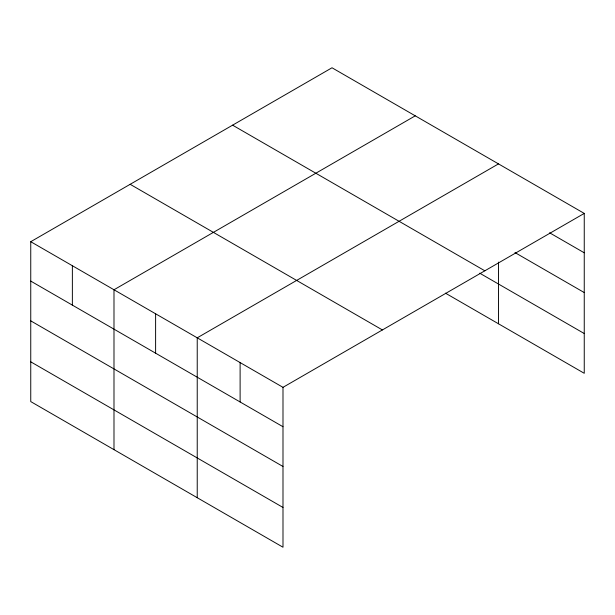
<?xml version="1.0" encoding="UTF-8"?>
<svg xmlns="http://www.w3.org/2000/svg" width="615" height="615" viewBox="0 0 615 615"><rect width="100%" height="100%" fill="white"/><g stroke="black" fill="none" stroke-linecap="round" stroke-linejoin="round"><path stroke-width="0.92" d="M445.445 293.155L584.25 373.297L584.25 213.405L332.008 67.773L30.75 241.703L30.75 401.595L282.992 547.227L282.992 387.335L30.75 241.703M415.248 115.835L113.99 289.765L113.99 449.65M498.488 163.89L197.231 337.82L197.231 497.712M282.992 387.335L584.25 213.405M549.618 232.801L584.25 252.796M514.978 252.573L584.25 292.563M232.593 125.168L484.835 270.8M479.715 273.183L584.25 333.53M130.165 184.308L382.407 329.94M30.75 281.093L282.992 426.725M30.75 320.861L282.992 466.493M30.75 361.828L282.992 507.46M498.488 262.105L498.488 323.782M240.111 362.581L240.111 401.972M155.61 313.788L155.61 353.187M72.37 265.734L72.37 305.125"/></g></svg>
